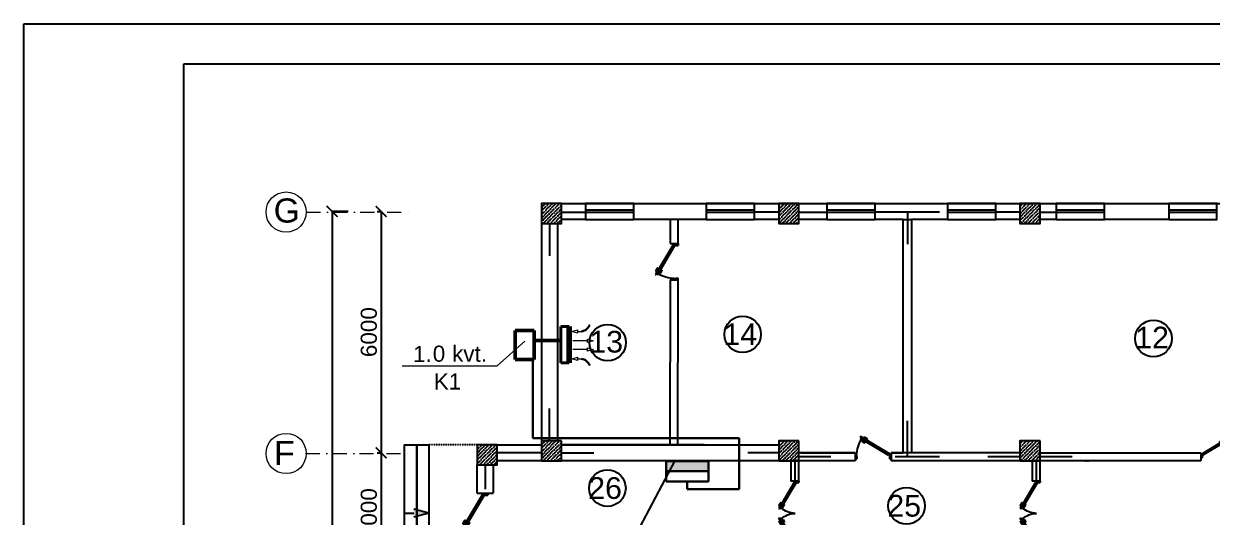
# Model space of a CAD drawing. Header units: millimetres. Extents: x 42452 to 2852333, y -419346 to 834876.
# Drawn here: x 2504668 to 2534221, y 601612 to 613876 of the extents above; entities that cross this region are included whole.
import ezdxf
from ezdxf import colors
from ezdxf.entities.mleader import LeaderData, LeaderLine
from ezdxf.math import Vec2, Vec3

# ---------------------------------------------------------------- set-up
doc = ezdxf.new("R2010")
doc.units = ezdxf.units.MM
doc.linetypes.add('( Hidden )', pattern=[0.275, 0.15, -0.125])
doc.linetypes.add('Штрихпунктирная', pattern=[670.277762, 352.777767, -176.388884, 0, -141.111112])
for name, color, linetype, lineweight in [('c_dv_l x_tti-25_Ном._пера__21_Ном._пера__21', 7, 'Continuous', 30), ('memar', 7, 'Continuous', 25), ('ДВЕРИ', 7, 'Continuous', 5), ('надписи', 5, 'Continuous', 30), ('Соедин_роз', 94, 'Continuous', 30), ('Шит', 1, 'Continuous', 30)]:
    doc.layers.add(name, color=color, linetype=linetype, lineweight=lineweight)
doc.styles.get("Standard").update_dxf_attribs({"font": 'arial.ttf'})
doc.styles.add('СГЕНЕРИР_СТИЛЬ_1', font='arial.ttf')
doc.dimstyles.new('razmeri a-g', dxfattribs={"dimtxt": 400, "dimasz": 270, "dimexe": 1.25, "dimexo": 0.625, "dimgap": 100, "dimtad": 1, "dimdec": 0, "dimtxsty": 'Standard', "dimblk": 'ARCHTICK', "dimcen": 2.5, "dimadec": 0, "dimazin": 0, "dimtfac": 1, "dimtdec": 0, "dimtmove": 0, "dimatfit": 3, "dimfxl": 1, "dimarcsym": 0})

# ---------------------------------------------------------------- blocks, each defined once
blk = doc.blocks.new('qapi 700')
at = {"layer": 'ДВЕРИ', "color": 251, "lineweight": 25, "true_color": 0x636466}
for p, q in [((1281620, 90086), (1281659, 90086)), ((1281659, 90034), (1281659, 90086)), ((1282420, 90086), (1282380, 90086)), ((1282380, 90034), (1282380, 90085)), ((1281620, 89997), (1281651, 89997)), ((1281651, 89997), (1281651, 90034)), ((1281651, 90034), (1281659, 90034)), ((1282368, 90010), (1281735, 89633)), ((1282395, 89980), (1281741, 89591)), ((1282382, 89987), (1282368, 90010)), ((1282388, 90034), (1282380, 90034)), ((1282388, 89991), (1282382, 89987)), ((1282388, 89997), (1282388, 90034)), ((1282420, 89997), (1282388, 89997)), ((1282420, 89997), (1282388, 89997)), ((1282395, 89980), (1282388, 89991)), ((1281733, 89605), (1281747, 89613)), ((1281741, 89591), (1281733, 89605)), ((1281747, 89613), (1281735, 89633)), ((1281812, 89685), (1281762, 89656)), ((1281762, 89656), (1281765, 89651)), ((1281776, 89665), (1281770, 89676)), ((1281775, 89698), (1281826, 89728)), ((1281785, 89617), (1281787, 89613)), ((1281787, 89613), (1281837, 89642)), ((1281792, 89676), (1281793, 89674)), ((1281835, 89712), (1281794, 89687)), ((1281802, 89622), (1281809, 89609)), ((1281814, 89681), (1281812, 89685)), ((1281820, 89629), (1281818, 89631)), ((1281872, 89650), (1281831, 89626)), ((1281831, 89604), (1281881, 89634)), ((1281837, 89642), (1281835, 89646)), ((1281836, 89725), (1281838, 89722)), ((1281884, 89645), (1281883, 89647))]:
    blk.add_line(p, q, dxfattribs=at)
for centre, radius, start, end in [((1282471, 90052), 821, 183.4077, 209.5706), ((1281783, 89684), 15.9, 120.7133, 210.7133), ((1281798, 89680), 7.94, 120.7133, 210.7133), ((1281823, 89617), 15.9, 210.7133, 300.7133), ((1281827, 89633), 7.94, 210.7133, 300.7133), ((1281830, 89721), 7.94, 30.7133, 120.7133), ((1281831, 89718), 7.94, 300.7133, 30.7133), ((1281876, 89643), 7.94, 30.7133, 120.7133), ((1281877, 89641), 7.94, 300.7133, 30.7133)]:
    blk.add_arc(centre, radius, start, end, dxfattribs=at)
blk = doc.blocks.new('DSA')
at = {"layer": 'ДВЕРИ', "color": 251, "lineweight": 25, "true_color": 0x636466}
for p, q in [((153780, 788017), (153820, 788017)), ((153780, 787928), (153812, 787928)), ((153780, 787928), (153812, 787928)), ((153804, 787910), (153811, 787922)), ((153804, 787910), (154462, 787520)), ((153811, 787922), (153818, 787918)), ((153812, 787928), (153812, 787965)), ((153812, 787965), (153820, 787965)), ((153818, 787918), (153832, 787941)), ((153820, 787965), (153820, 788016)), ((153832, 787941), (154468, 787562)), ((155336, 787941), (154700, 787562)), ((155364, 787910), (154706, 787520)), ((155350, 787918), (155336, 787941)), ((155388, 788017), (155348, 788017)), ((155348, 787965), (155348, 788016)), ((155356, 787965), (155348, 787965)), ((155357, 787922), (155350, 787918)), ((155356, 787928), (155356, 787965)), ((155388, 787928), (155356, 787928)), ((155388, 787928), (155356, 787928)), ((155364, 787910), (155357, 787922)), ((154366, 787654), (154365, 787652)), ((154367, 787641), (154409, 787616)), ((154428, 787627), (154377, 787657)), ((154388, 787610), (154391, 787615)), ((154391, 787615), (154441, 787585)), ((154411, 787605), (154410, 787603)), ((154426, 787594), (154433, 787605)), ((154441, 787585), (154438, 787580)), ((154777, 787615), (154727, 787585)), ((154727, 787585), (154730, 787580)), ((154742, 787594), (154735, 787605)), ((154740, 787627), (154791, 787657)), ((154757, 787605), (154758, 787603)), ((154801, 787641), (154760, 787616)), ((154780, 787610), (154777, 787615)), ((154802, 787654), (154804, 787652)), ((154318, 787574), (154320, 787576)), ((154372, 787532), (154321, 787563)), ((154331, 787579), (154372, 787555)), ((154365, 787571), (154368, 787575)), ((154415, 787542), (154365, 787571)), ((154383, 787557), (154384, 787560)), ((154401, 787550), (154394, 787538)), ((154418, 787546), (154415, 787542)), ((154456, 787542), (154468, 787562)), ((154470, 787534), (154456, 787542)), ((154462, 787520), (154470, 787534)), ((154698, 787534), (154712, 787542)), ((154706, 787520), (154698, 787534)), ((154712, 787542), (154700, 787562)), ((154750, 787546), (154753, 787542)), ((154753, 787542), (154803, 787571)), ((154767, 787550), (154775, 787538)), ((154785, 787557), (154784, 787560)), ((154837, 787579), (154796, 787555)), ((154797, 787532), (154847, 787563)), ((154803, 787571), (154800, 787575)), ((154850, 787574), (154848, 787576))]:
    blk.add_line(p, q, dxfattribs=at)
for centre, radius, start, end in [((154002, 787952), 583, 319.7101, 357.5846), ((155160, 787950), 576, 182.1815, 220.5237), ((154371, 787648), 7.98, 149.2867, 239.2867), ((154373, 787650), 7.98, 59.2867, 149.2867), ((154404, 787609), 7.98, 329.2867, 59.2867), ((154420, 787613), 16, 329.2867, 59.2867), ((154748, 787613), 16, 120.7133, 210.7133), ((154764, 787609), 7.98, 120.7133, 210.7133), ((154795, 787650), 7.98, 30.7133, 120.7133), ((154797, 787648), 7.98, 300.7133, 30.7133), ((154325, 787569), 7.98, 149.2867, 239.2867), ((154327, 787572), 7.98, 59.2867, 149.2867), ((154376, 787561), 7.98, 239.2867, 329.2867), ((154380, 787546), 16, 239.2867, 329.2867), ((154788, 787546), 16, 210.7133, 300.7133), ((154792, 787561), 7.98, 210.7133, 300.7133), ((154842, 787572), 7.98, 30.7133, 120.7133), ((154843, 787569), 7.98, 300.7133, 30.7133)]:
    blk.add_arc(centre, radius, start, end, dxfattribs=at)
blk = doc.blocks.new('_ArchTick')
at = {"color": 0, "linetype": 'ByBlock', "const_width": 0.15}
blk.add_lwpolyline([(-0.5, -0.5), (0.5, 0.5)], dxfattribs=at)
blk = doc.blocks.new('*D192')
at = {"layer": 'Defpoints', "color": 0, "lineweight": 30, "transparency": 16777216}
for p in [(2512739, 609212), (2512335, 574612), (2512739, 574612)]:
    blk.add_point(p, dxfattribs=at)
at = {"layer": 'memar', "color": 0, "lineweight": -2, "transparency": 16777216}
for p, q in [((2512738, 609212), (2512333, 609212)), ((2512335, 609212), (2512335, 574612)), ((2512738, 574612), (2512333, 574612))]:
    blk.add_line(p, q, dxfattribs=at)
at = {"layer": 'memar', "color": 0, "lineweight": -2, "transparency": 16777216, "xscale": 270, "yscale": 270, "zscale": 270}
for p, rotation in [((2512335, 609212), 90), ((2512335, 574612), 270)]:
    blk.add_blockref('_ArchTick', p, dxfattribs=dict(at, rotation=rotation))
at = {"layer": 'memar', "color": 0, "lineweight": 15, "transparency": 16777216, "insert": (2512030, 591912), "char_height": 400, "attachment_point": 5, "rotation": 90}
blk.add_mtext('34600', dxfattribs=at)
blk = doc.blocks.new('*D193')
at = {"layer": 'Defpoints', "color": 0, "lineweight": 30, "transparency": 16777216}
for p in [(2513456, 609212), (2513456, 603212), (2513554, 603212)]:
    blk.add_point(p, dxfattribs=at)
at = {"layer": 'memar', "color": 0, "lineweight": -2, "transparency": 16777216}
for p, q in [((2513457, 609212), (2513555, 609212)), ((2513554, 609212), (2513554, 603212)), ((2513457, 603212), (2513555, 603212))]:
    blk.add_line(p, q, dxfattribs=at)
at = {"layer": 'memar', "color": 0, "lineweight": -2, "transparency": 16777216, "xscale": 270, "yscale": 270, "zscale": 270}
for p, rotation in [((2513554, 609212), 90), ((2513554, 603212), 270)]:
    blk.add_blockref('_ArchTick', p, dxfattribs=dict(at, rotation=rotation))
at = {"layer": 'memar', "color": 0, "lineweight": 15, "transparency": 16777216, "insert": (2513250, 606212), "char_height": 400, "attachment_point": 5, "rotation": 90}
blk.add_mtext('6000', dxfattribs=at)
blk = doc.blocks.new('*D194')
at = {"layer": 'Defpoints', "color": 0, "lineweight": 30, "transparency": 16777216}
for p in [(2513456, 603212), (2513554, 600212), (2513554, 600212)]:
    blk.add_point(p, dxfattribs=at)
at = {"layer": 'memar', "color": 0, "lineweight": -2, "transparency": 16777216}
for p, q in [((2513457, 603212), (2513555, 603212)), ((2513554, 603212), (2513554, 600212)), ((2513555, 600212), (2513555, 600212))]:
    blk.add_line(p, q, dxfattribs=at)
at = {"layer": 'memar', "color": 0, "lineweight": -2, "transparency": 16777216, "xscale": 270, "yscale": 270, "zscale": 270}
for p, rotation in [((2513554, 603212), 90), ((2513554, 600212), 270)]:
    blk.add_blockref('_ArchTick', p, dxfattribs=dict(at, rotation=rotation))
at = {"layer": 'memar', "color": 0, "lineweight": 15, "transparency": 16777216, "insert": (2513250, 601712), "char_height": 400, "attachment_point": 5, "rotation": 90}
blk.add_mtext('3000', dxfattribs=at)
blk = doc.blocks.new('ПГ')
at = {"layer": 'Шит'}
blk.add_hatch(color=256, dxfattribs=at).paths.add_polyline_path([(-470, 228), (-470, 3), (470, 3), (470, 228)])
blk.add_line((470, 228), (-470, 228), dxfattribs=at)
blk.add_lwpolyline([(-470, 452), (-470, 3), (470, 3), (470, 452)], close=True, dxfattribs=at)

msp = doc.modelspace()

# ---------------------------------------------------------------- hatches: boundary and pattern name
at = {"layer": 'memar', "lineweight": 25}
h = msp.add_hatch(dxfattribs=at)
h.set_pattern_fill('ANSI36', color=256, scale=500)
h.set_pattern_definition([(45, (839142.44, 2891509.094), (33.1456304, 121.533978), [156.25, -31.25, 0, -31.25])])
h.paths.add_polyline_path([(2517540.05661, 609411.5798), (2517540.05661, 608911.5798), (2518040.05661, 608911.5798), (2518040.05661, 609411.5798)])
h = msp.add_hatch(dxfattribs=at)
h.set_pattern_fill('ANSI36', color=256, scale=500)
h.set_pattern_definition([(45, (833242.24, 2891509.094), (33.1456304, 121.533978), [156.25, -31.25, 0, -31.25])])
h.paths.add_polyline_path([(2523440.25153, 609411.5798), (2523440.25153, 608911.5798), (2523940.25153, 608911.5798), (2523940.25153, 609411.5798)])
h = msp.add_hatch(dxfattribs=at)
h.set_pattern_fill('ANSI36', color=256, scale=500)
h.set_pattern_definition([(45, (827242.24, 2891509.094), (33.1456304, 121.533978), [156.25, -31.25, 0, -31.25])])
h.paths.add_polyline_path([(2529440.25153, 609411.5798), (2529440.25153, 608911.5798), (2529940.25153, 608911.5798), (2529940.25153, 609411.5798)])
h = msp.add_hatch(dxfattribs=at)
h.set_pattern_fill('ANSI36', color=256, scale=500)
h.set_pattern_definition([(45, (839142.24, 2885609.09), (33.1456304, 121.533978), [156.25, -31.25, 0, -31.25])])
h.paths.add_polyline_path([(2517540.25153, 603511.57411), (2517540.25153, 603011.57411), (2518040.25153, 603011.57411), (2518040.25153, 603511.57411)])
h = msp.add_hatch(dxfattribs=at)
h.set_pattern_fill('ANSI36', color=256, scale=500)
h.set_pattern_definition([(45, (833242.24, 2885609.09), (33.1456304, 121.533978), [156.25, -31.25, 0, -31.25])])
h.paths.add_polyline_path([(2523440.25153, 603511.57411), (2523440.25153, 603011.57411), (2523940.25153, 603011.57411), (2523940.25153, 603511.57411)])
h = msp.add_hatch(dxfattribs=at)
h.set_pattern_fill('ANSI36', color=256, scale=500)
h.set_pattern_definition([(45, (827242.24, 2885609.09), (33.1456304, 121.533978), [156.25, -31.25, 0, -31.25])])
h.paths.add_polyline_path([(2529440.25153, 603511.57411), (2529440.25153, 603011.57411), (2529940.25153, 603011.57411), (2529940.25153, 603511.57411)])
h = msp.add_hatch(dxfattribs=at)
h.set_pattern_fill('ANSI36', color=256, scale=500)
h.set_pattern_definition([(45, (840742.24, 2885509.09), (33.1456304, 121.533978), [156.25, -31.25, 0, -31.25])])
h.paths.add_polyline_path([(2515940.25153, 603411.57411), (2515940.25153, 602911.57411), (2516440.25153, 602911.57411), (2516440.25153, 603411.57411)])
at = {"layer": 'memar', "linetype": 'Continuous', "lineweight": 25, "true_color": 0x000000}
msp.add_hatch(color=18, dxfattribs=at).paths.add_polyline_path([(2514739.8803, 601712.90873), (2514366.6753, 601612.90873), (2514366.6753, 601812.90873)])

# ---------------------------------------------------------------- linework, layer by layer
at = {"layer": 'c_dv_l x_tti-25_Ном._пера__21_Ном._пера__21', "linetype": 'Continuous', "lineweight": 25, "flags": 128}
for points in [[(2504668.48455, 613875.62686), (2588276.03655, 613875.62686), (2588276.03655, 554753.14366), (2504668.48455, 554753.14366)], [(2508649.79655, 612880.29886), (2587280.70855, 612880.29886), (2587280.70855, 555748.47166), (2508649.79655, 555748.47166)]]:
    msp.add_lwpolyline(points, close=True, dxfattribs=at)
at = {"layer": 'memar', "linetype": 'Штрихпунктирная', "lineweight": 15}
for p, q in [((2511692.4424, 609197.06916), (2514316.43627, 609197.06916)), ((2511675.14662, 603197.06347), (2514316.43627, 603197.06347))]:
    msp.add_line(p, q, dxfattribs=at)
at = {"layer": 'memar', "lineweight": 25}
for p, q in [((2526639.8803, 609197.07151), (2525839.57584, 609197.07151)), ((2527440.18476, 609197.07151), (2526639.8803, 609197.07151)), ((2523839.8803, 603011.57411), (2523839.8803, 602511.57411)), ((2529839.8803, 603011.57411), (2529839.8803, 602511.57411))]:
    msp.add_line(p, q, dxfattribs=at)
at = {"layer": 'memar', "color": 0, "lineweight": 25}
for p, q in [((2520739.09493, 608411.5798), (2520939.09493, 608411.5798)), ((2520739.09493, 607511.5798), (2520939.09493, 607511.5798)), ((2521589.8803, 603411.57411), (2518039.8803, 603411.57411)), ((2525339.77597, 603211.86077), (2525339.77597, 603011.57411)), ((2526239.77597, 603211.86077), (2526239.77597, 603011.57411)), ((2533939.8803, 603211.57411), (2533939.8803, 603011.57411))]:
    msp.add_line(p, q, dxfattribs=at)
at = {"layer": 'memar', "color": 7, "linetype": '( Hidden )', "lineweight": 25}
for p, q in [((2515939.8803, 603411.57411), (2514739.8803, 603411.57411)), ((2514739.8803, 603411.57411), (2514739.8803, 600014.24335)), ((2524939.8803, 603011.57411), (2523989.8803, 603011.57411)), ((2531054.21386, 603011.57411), (2531154.21386, 603011.57411))]:
    msp.add_line(p, q, dxfattribs=at)
at = {"layer": 'memar', "color": 7, "linetype": 'Continuous', "lineweight": 25}
for p, q in [((2514139.8803, 601712.90873), (2514366.6753, 601712.90873)), ((2514739.8803, 601712.90873), (2514366.6753, 601812.90873)), ((2514739.8803, 601712.90873), (2514366.6753, 601612.90873))]:
    msp.add_line(p, q, dxfattribs=at)
at = {"layer": 'memar', "color": 3, "lineweight": 25}
for points in [[(2518040.05661, 609411.5798), (2517540.05661, 609411.5798), (2517540.05661, 608911.5798), (2518040.05661, 608911.5798)], [(2523940.25153, 609411.5798), (2523440.25153, 609411.5798), (2523440.25153, 608911.5798), (2523940.25153, 608911.5798)], [(2529940.25153, 609411.5798), (2529440.25153, 609411.5798), (2529440.25153, 608911.5798), (2529940.25153, 608911.5798)], [(2518040.25153, 603511.57411), (2517540.25153, 603511.57411), (2517540.25153, 603011.57411), (2518040.25153, 603011.57411)], [(2523940.25153, 603511.57411), (2523440.25153, 603511.57411), (2523440.25153, 603011.57411), (2523940.25153, 603011.57411)], [(2529940.25153, 603511.57411), (2529440.25153, 603511.57411), (2529440.25153, 603011.57411), (2529940.25153, 603011.57411)], [(2516440.25153, 603411.57411), (2515940.25153, 603411.57411), (2515940.25153, 602911.57411), (2516440.25153, 602911.57411)]]:
    msp.add_lwpolyline(points, close=True, dxfattribs=at)
at = {"layer": 'memar', "color": 0, "lineweight": 25}
for points in [[(2518040.05661, 609411.5798), (2559440.05661, 609411.5798)], [(2517540.05661, 608911.5798), (2517540.05661, 603511.57411)], [(2517940.05661, 608911.5798), (2517940.05661, 603511.57411)], [(2518639.57584, 609011.5798), (2518039.8803, 609011.5798)], [(2521639.57584, 609011.5798), (2519839.57584, 609011.5798)], [(2520939.09493, 608411.5798), (2520939.09493, 609011.5798), (2520739.09493, 609011.5798), (2520739.09493, 608411.5798)], [(2523440.25153, 609011.5798), (2522839.57584, 609011.5798)], [(2524639.57584, 609011.5798), (2523940.25153, 609011.5798)], [(2526539.8803, 609011.5798), (2525839.57584, 609011.5798)], [(2527639.57584, 609011.5798), (2526739.8803, 609011.5798)], [(2529440.25153, 609011.5798), (2528839.57584, 609011.5798)], [(2530339.57584, 609011.5798), (2529940.25153, 609011.5798)], [(2533139.57584, 609011.5798), (2531539.57584, 609011.5798)], [(2520739.09493, 607511.5798), (2520735.13582, 603411.57411), (2520935.13582, 603411.57411), (2520939.09493, 607511.5798)], [(2516439.8803, 603411.57411), (2517540.05661, 603411.57411)], [(2518039.05661, 603411.57411), (2523440.25153, 603411.57411)], [(2525339.77597, 603211.57411), (2523940.25153, 603211.57411)], [(2523989.8803, 603211.57411), (2525339.77597, 603211.57411)], [(2526239.77597, 603211.57411), (2526539.8803, 603211.57411)], [(2529439.8803, 603211.57411), (2526239.77597, 603211.57411)], [(2529940.25153, 603211.57411), (2533939.8803, 603211.57411)], [(2515939.8803, 602211.82534), (2515939.8803, 602911.57411)], [(2516339.8803, 602911.57411), (2516339.8803, 602211.82534)], [(2517540.25153, 603011.57411), (2516439.8803, 603011.57411)], [(2523440.25153, 603011.57411), (2518039.25153, 603011.57411)], [(2525339.77597, 603011.57411), (2523739.8803, 603011.57411)], [(2523939.8803, 602511.57411), (2523939.8803, 603011.57411), (2523739.8803, 603011.57411), (2523739.8803, 602511.57411)], [(2529440.25153, 603011.57411), (2526239.77597, 603011.57411)], [(2529939.8803, 602511.57411), (2529939.8803, 603011.57411), (2529739.8803, 603011.57411), (2529739.8803, 602511.57411)], [(2533939.8803, 603011.57411), (2529939.8803, 603011.57411)], [(2523939.8803, 602511.57411), (2523739.8803, 602511.57411)], [(2529939.8803, 602511.57411), (2529739.8803, 602511.57411)], [(2515939.8803, 602211.82534), (2516339.8803, 602211.82534)]]:
    msp.add_lwpolyline(points, dxfattribs=at)
for points in [[(2519839.57584, 609411.5798), (2518639.57585, 609411.5798), (2518639.57585, 609011.5798), (2519839.57584, 609011.5798)], [(2522839.57584, 609411.5798), (2521639.57584, 609411.5798), (2521639.57584, 609011.5798), (2522839.57584, 609011.5798)], [(2525839.57584, 609411.5798), (2524639.57585, 609411.5798), (2524639.57585, 609011.5798), (2525839.57584, 609011.5798)], [(2528839.57584, 609411.5798), (2527639.57585, 609411.5798), (2527639.57585, 609011.5798), (2528839.57584, 609011.5798)], [(2531539.57584, 609411.5798), (2530339.57585, 609411.5798), (2530339.57585, 609011.5798), (2531539.57584, 609011.5798)], [(2534339.69366, 609411.5798), (2533139.69366, 609411.5798), (2533139.69366, 609011.5798), (2534339.69366, 609011.5798)], [(2526739.8803, 603211.57411), (2526539.8803, 603211.57411), (2526539.8803, 609011.5798), (2526739.8803, 609011.5798)]]:
    msp.add_lwpolyline(points, close=True, dxfattribs=at)
at = {"layer": 'memar', "lineweight": 25}
for points in [[(2518040.05661, 609197.07151), (2518639.57585, 609197.07151)], [(2523440.25153, 609197.07151), (2522839.57584, 609197.07151)], [(2523940.25153, 609197.07151), (2524639.57585, 609197.07151)], [(2526639.8803, 609197.07151), (2526639.8803, 608397.07151)], [(2529440.25153, 609197.07151), (2528839.57584, 609197.07151)], [(2529940.25153, 609197.07151), (2530339.57585, 609197.07151)], [(2517740.05675, 608911.5798), (2517740.05675, 608111.5798)], [(2517740.05675, 603511.57411), (2517740.05675, 604311.57411)], [(2526639.8803, 603118.0247), (2526639.8803, 604011.57411)], [(2517540.25153, 603211.57411), (2516440.25153, 603211.57411)], [(2518040.25153, 603211.57411), (2518840.25153, 603211.57411)], [(2523439.25153, 603211.57411), (2522670.89698, 603211.86077)], [(2516140.05675, 602911.57411), (2516140.05675, 602311.82534)], [(2523940.25153, 603118.0247), (2524740.25153, 603118.0247)], [(2526340.77597, 603118.0247), (2526639.8803, 603118.0247)], [(2526639.8803, 603118.0247), (2527439.8803, 603118.0247)], [(2528640.25153, 603118.0247), (2529440.25153, 603118.0247)], [(2529940.25153, 603118.0247), (2530740.25153, 603118.0247)]]:
    msp.add_lwpolyline(points, dxfattribs=at)
at = {"layer": 'memar', "color": 146, "lineweight": 25, "true_color": 0x105689}
for points in [[(2518639.57585, 609242.71721), (2518639.57585, 609192.71721), (2519839.57584, 609192.71721), (2519839.57584, 609242.71721)], [(2521639.57584, 609242.71721), (2521639.57584, 609192.71721), (2522839.57584, 609192.71721), (2522839.57584, 609242.71721)], [(2524639.57585, 609242.71721), (2524639.57585, 609192.71721), (2525839.57584, 609192.71721), (2525839.57584, 609242.71721)], [(2527639.57585, 609242.71721), (2527639.57585, 609192.71721), (2528839.57584, 609192.71721), (2528839.57584, 609242.71721)], [(2530339.57585, 609242.71721), (2530339.57585, 609192.71721), (2531539.57584, 609192.71721), (2531539.57584, 609242.71721)], [(2533139.69366, 609242.71721), (2533139.69366, 609192.71721), (2534339.69366, 609192.71721), (2534339.69366, 609242.71721)]]:
    msp.add_lwpolyline(points, close=True, dxfattribs=at)
at = {"layer": 'memar', "lineweight": 25}
for points in [[(2514439.8803, 600014.24335), (2514139.8803, 600014.24335), (2514139.8803, 603411.57411), (2514439.8803, 603411.57411)], [(2514739.8803, 600014.24335), (2514439.8803, 600014.24335), (2514439.8803, 603411.57411), (2514739.8803, 603411.57411)]]:
    msp.add_lwpolyline(points, close=True, dxfattribs=at)
at = {"layer": 'memar', "linetype": 'Continuous', "lineweight": 15}
for centre in [(2511192.44397, 609195.81361), (2511192.44397, 603195.80792)]:
    msp.add_circle(centre, 500, dxfattribs=at)
at = {"layer": 'memar', "lineweight": 25}
for centre in [(2522544.35545, 606157.35521), (2519187.66983, 605951.0307)]:
    msp.add_circle(centre, 454.87332, dxfattribs=at)
at = {"layer": 'memar', "color": 0, "lineweight": 25}
for centre in [(2532760.53348, 606053.46152), (2519181.37432, 602335.70776), (2526619.7532, 601895.77056)]:
    msp.add_circle(centre, 454.87332, dxfattribs=at)
at = {"layer": 'надписи', "color": 0, "lineweight": 15}
for p, q in [((2516439.11916, 605371.86457), (2517124.42048, 605983.71101)), ((2514074.85135, 605371.86457), (2516439.11916, 605371.86457))]:
    msp.add_line(p, q, dxfattribs=at)
at = {"layer": 'Соедин_роз', "lineweight": 50}
for p, q in [((2516884.32082, 606248.94823), (2517360.62892, 606248.94823)), ((2516884.32082, 606248.94823), (2516884.32082, 605531.83751)), ((2517360.62892, 606248.94823), (2517360.62892, 605531.83751)), ((2518204.32072, 605448.65929), (2518204.32072, 606353.05274)), ((2518234.4093, 605448.65929), (2518234.4093, 606353.05274)), ((2518259.18153, 605448.65929), (2518259.18153, 606353.05274)), ((2518024.20531, 606005.56878), (2517360.62892, 606005.56878)), ((2517360.62892, 605531.83751), (2516884.32082, 605531.83751))]:
    msp.add_line(p, q, dxfattribs=at)
at = {"layer": 'Соедин_роз', "lineweight": 40}
for p, q in [((2518234.4093, 606353.05274), (2518024.20531, 606353.05274)), ((2518024.20531, 606353.05274), (2518024.20531, 605448.65929)), ((2518234.4093, 605448.65929), (2518234.4093, 606353.05274)), ((2518024.20531, 605448.65929), (2518234.4093, 605448.65929))]:
    msp.add_line(p, q, dxfattribs=at)
at = {"layer": 'Соедин_роз', "lineweight": 15}
for p, q in [((2518234.4093, 606353.05274), (2518024.20531, 606353.05274)), ((2518024.20531, 606353.05274), (2518024.20531, 605448.65929)), ((2518234.4093, 605448.65929), (2518234.4093, 606353.05274)), ((2518298.99952, 606227.56591), (2518435.13527, 606269.59091)), ((2518435.13527, 606190.31927), (2518298.99952, 606227.56591)), ((2518435.13527, 606269.59091), (2518435.13527, 606190.31927)), ((2518435.13527, 606229.95509), (2518533.34811, 606229.95509)), ((2518690.2475, 605996.85833), (2518320.09885, 605996.85833)), ((2518690.2475, 605957.22251), (2518690.2475, 606036.49415)), ((2518690.2475, 606036.49415), (2518826.38324, 605999.24751)), ((2518826.38324, 605999.24751), (2518690.2475, 605957.22251)), ((2518298.99952, 605544.72888), (2518435.13527, 605586.75388)), ((2518435.13527, 605507.48225), (2518298.99952, 605544.72888)), ((2518690.2475, 605778.34269), (2518322.55954, 605778.34269)), ((2518435.13527, 605586.75388), (2518435.13527, 605507.48225)), ((2518435.13527, 605547.11806), (2518533.34811, 605547.11806)), ((2518690.2475, 605738.70687), (2518690.2475, 605817.97851)), ((2518690.2475, 605817.97851), (2518826.38324, 605780.73187)), ((2518826.38324, 605780.73187), (2518690.2475, 605738.70687)), ((2518024.20531, 605448.65929), (2518234.4093, 605448.65929))]:
    msp.add_line(p, q, dxfattribs=at)
at = {"layer": 'Соедин_роз'}
for p, q in [((2517326.254, 603577.93674), (2517326.254, 605531.83751)), ((2522460.22552, 603577.93674), (2517326.254, 603577.93674)), ((2522460.22552, 602305.70892), (2522460.22552, 603577.93674)), ((2521167.77348, 602501.94671), (2521167.77348, 602305.70892)), ((2521167.77348, 602305.70892), (2522460.22552, 602305.70892))]:
    msp.add_line(p, q, dxfattribs=at)
for centre, start, end in [((2518496.26915, 606496.36306), 277.923588609, 338.351629391), ((2518496.26915, 605280.71009), 21.648370609, 82.076411444)]:
    msp.add_arc(centre, 268.97594, start, end, dxfattribs=at)

# ---------------------------------------------------------------- block references
at = {"layer": 'memar', "color": 0, "lineweight": 25, "rotation": 270}
for p, xscale, yscale, zscale in [((2418964.14486, -843257.13947), -1.131976394901124, 1.131976394901124, 1.131976394901124), ((2402696.32445, -1013660.44867), -1.26001838234704, 1.26001838234704, 1.26001838234704)]:
    msp.add_blockref('qapi 700', p, dxfattribs=dict(at, xscale=xscale, yscale=yscale, zscale=zscale))
at = {"layer": 'memar', "lineweight": 25, "xscale": -1.121843277023546, "yscale": 1.121843277023546, "zscale": 1.121843277023546, "rotation": 180}
msp.add_blockref('qapi 700', (1087565.96571, 704124.18287), dxfattribs=at)
at = {"layer": 'memar', "color": 1, "lineweight": 25, "xscale": 0.8742429527605249, "yscale": 0.8742429527605249, "zscale": 0.8742429527605249, "rotation": 180}
msp.add_blockref('DSA', (2669781.10242, 1292007.51716), dxfattribs=at)
at = {"layer": 'memar', "color": 1, "lineweight": 25, "xscale": -1, "rotation": 270}
for p in [(1735923.07256, 447123.55258), (1741923.07256, 447123.55258)]:
    msp.add_blockref('DSA', p, dxfattribs=at)
at = {"layer": 'Шит', "xscale": -1.120968197858282, "yscale": 1.120968197858282, "zscale": 1.120968197858282, "rotation": 180}
msp.add_blockref('ПГ', (2521167.77348, 603008.67811), dxfattribs=at)

# ---------------------------------------------------------------- texts
at = {"layer": 'memar', "lineweight": 15, "style": 'СГЕНЕРИР_СТИЛЬ_1'}
for s, p in [('G', (2510881.70258, 608935.19109)), ('F', (2510892.41794, 602906.80068))]:
    msp.add_text(s, height=600, dxfattribs=at).set_placement(p)
at = {"layer": 'memar', "linetype": 'Continuous', "lineweight": 25, "char_height": 540, "attachment_point": 3, "style": 'СГЕНЕРИР_СТИЛЬ_1'}
for s, insert in [('14', (2522905.28707, 606429.19515)), ('13', (2519571.40983, 606244.48628)), ('12', (2533144.27348, 606346.9171)), ('26', (2519542.30594, 602607.54771)), ('25', (2526980.68481, 602167.61051))]:
    msp.add_mtext(s, dxfattribs=dict(at, insert=insert))
at = {"layer": 'надписи', "color": 0, "lineweight": 15}
for s, p in [('1.', (2514349.13425, 605470.01826)), ('0', (2514838.29044, 605476.83954)), ('kvt.', (2515319.16342, 605475.47529))]:
    msp.add_text(s, height=400, dxfattribs=at).set_placement(p)
at = {"layer": 'надписи', "color": 1, "lineweight": 15}
msp.add_text('K1', height=400, dxfattribs=at).set_placement((2514863.01128, 604786.00898))

# ---------------------------------------------------------------- dimensions: what is measured, and where the dimension line sits
at = {"layer": 'memar', "lineweight": 15}
for base, p1, p2, picture, middle in [((2512334.60062, 574611.59698), (2512738.82879, 609211.57745), (2512738.82879, 574611.59698), '*D192', (2512030.235, 591911.58722)), ((2513554.20283, 603211.57176), (2513456.49738, 609211.57745), (2513456.49738, 603211.57176), '*D193', (2513249.97364, 606211.5746)), ((2513554.20283, 600211.57176), (2513456.49738, 603211.57176), (2513554.20283, 600211.57176), '*D194', (2513249.83721, 601711.57176))]:
    dim = msp.add_linear_dim(base=base, p1=p1, p2=p2, angle=90, dimstyle='razmeri a-g', dxfattribs=at)
    dim.commit()
    dim.dimension.update_dxf_attribs({"geometry": picture, "text_midpoint": middle})

# ---------------------------------------------------------------- leaders
at = {"layer": 'Шит', "color": 0, "lineweight": -3}
ml = msp.add_multileader_mtext('Standard', dxfattribs=at)
ml.set_content('{\\C256;PQM\\fArial|b0|i0|c238|p34; }')
ml.set_leader_properties()
ml.build(insert=Vec2(0, 0))
ml.multileader.update_dxf_attribs({"text_left_attachment_type": 6, "text_right_attachment_type": 6, "dogleg_length": 0.36, "arrow_head_size": 0.18})
ctx = ml.context
ctx.base_point, ctx.char_height, ctx.arrow_head_size, ctx.landing_gap_size, ctx.plane_origin = Vec3(2512963.17851, 591791.30974), 650, 0.18, 0.09, Vec3(2493936.84141, 612348.70927)
ctx.left_attachment, ctx.right_attachment, ctx.text_align_type = 6, 6, 2
notes = []
notes.append((ctx, [(0, (1, 1, 0), (2514893.32288, 591791.30974), (-1, 0), 0.36, [(0, [(2520851.97557, 603005.19659)], 0, [])])]))
ctx.mtext.insert, ctx.mtext.width, ctx.mtext.alignment, ctx.mtext.flow_direction = Vec3(2514892.87288, 592571.30974), 4215.9366736, 3, 5
for ctx, leaders in notes:
    for number, flags, end, landing, length, lines in leaders:
        leader = LeaderData()
        leader.index, (leader.has_last_leader_line, leader.has_dogleg_vector, leader.attachment_direction) = number, flags
        leader.last_leader_point, leader.dogleg_vector, leader.dogleg_length = Vec3(end), Vec3(landing), length
        for number, points, colour, breaks in lines:
            line = LeaderLine()
            line.index, line.vertices, line.color, line.breaks = number, Vec3.list(points), colors.encode_raw_color(colour), breaks
            leader.lines.append(line)
        ctx.leaders.append(leader)

doc.saveas('drawing.dxf')
